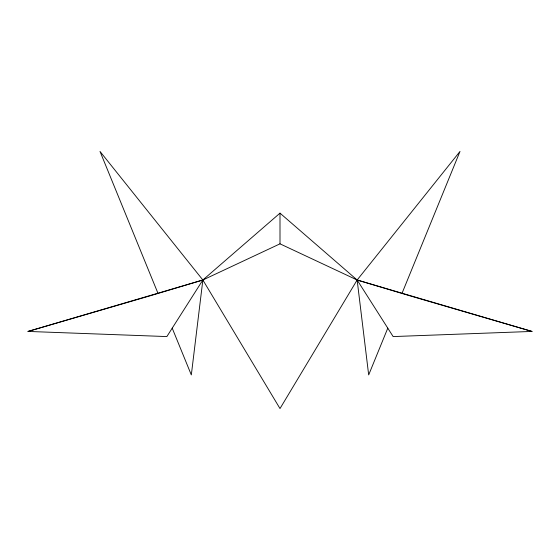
<?xml version="1.0" encoding="UTF-8"?>
<svg xmlns="http://www.w3.org/2000/svg" width="560" height="560" viewBox="0 0 560 560"><rect width="100%" height="100%" fill="white"/><g stroke="black" fill="none" stroke-linecap="round" stroke-linejoin="round"><path stroke-width="0.84" d="M387.793 328.139L368.676 374.934L357.14 280L280 213.143L202.86 280L166.859 336.574L28 331.429L202.86 280L280 243.838L357.14 280L401.135 293.202M151.431 295.428L158.032 293.447L100.002 151.431L202.86 280L280 408.569L357.14 280L459.998 151.431L401.968 293.447L408.569 295.428M158.865 293.202L202.86 280L191.324 374.934L172.207 328.139M28 331.429L150.591 295.673M532 331.429L393.141 336.574L357.14 280L532 331.429L409.409 295.673M280 213.143L280 243.838"/></g></svg>
